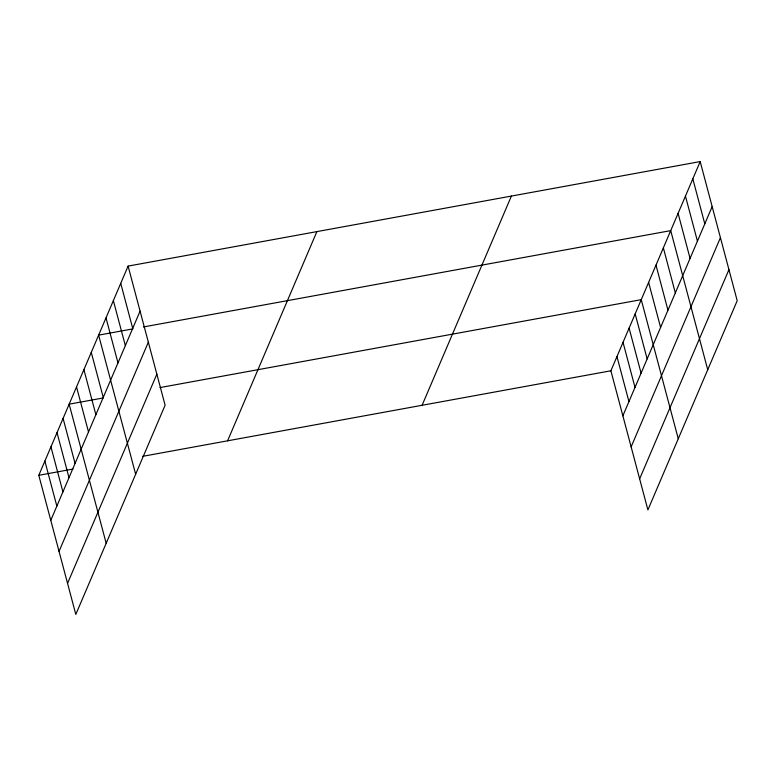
<?xml version="1.0" encoding="UTF-8"?>
<svg xmlns="http://www.w3.org/2000/svg" width="776" height="776" viewBox="0 0 776 776"><rect width="100%" height="100%" fill="white"/><g stroke="black" fill="none" stroke-linecap="round" stroke-linejoin="round"><path stroke-width="1.16" d="M128.098 266.1L165.113 405.208L75.815 614.417L38.8 475.31L128.098 266.1L700.185 161.583L737.2 300.69L647.902 509.9L610.887 370.792L700.185 161.583M50.779 520.337L140.078 311.127M59.044 551.387L148.342 342.177M67.551 583.368L156.849 374.158M227.591 440.816L316.889 231.607M422.095 405.285L511.394 196.076M622.866 415.829L712.164 206.62M631.13 446.869L720.429 237.66M639.637 478.86L728.936 269.65M132.851 328.888L98.63 335.135L135.645 474.243M143.463 326.948L670.716 230.627L707.731 369.735M103.383 397.923L69.161 404.18L106.176 543.287M160.021 387.573L641.248 299.662L678.263 438.77M38.8 475.31L73.022 469.053M142.638 456.337L610.887 370.792M692.822 178.839L704.802 223.876M685.45 196.105L697.43 241.132M678.088 213.361L690.068 258.398M663.354 247.883L675.333 292.921M655.982 265.14L667.961 310.177M648.62 282.406L660.599 327.433M635.175 313.892L647.155 358.919M629.103 328.112L641.083 373.149M623.031 342.342L635.01 387.379M616.959 356.572L628.938 401.599M120.736 283.356L132.715 328.394M113.364 300.613L125.343 345.65M106.002 317.879L117.981 362.906M91.267 352.401L103.247 397.428M83.895 369.657L95.875 414.694M76.533 386.914L88.513 431.951M63.089 418.4L75.068 463.437M57.017 432.63L68.996 477.667M50.944 446.86L62.924 491.887M44.872 461.08L56.852 506.117"/></g></svg>
